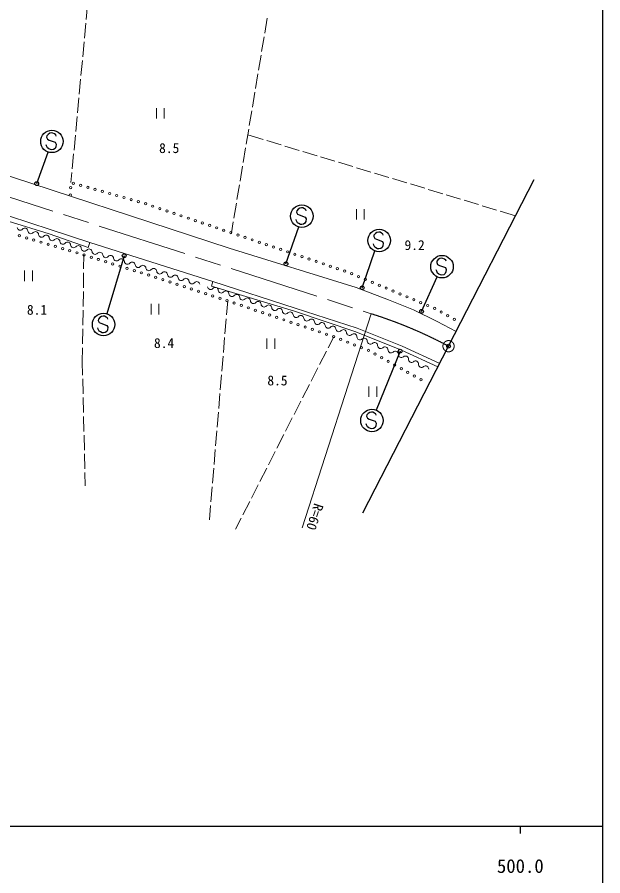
# Model space of a CAD drawing. Units: millimetres, scale not verified. Extents: x 40000 to 680000, y 20000 to 380000.
# Drawn here: x 500919 to 579000, y 198357 to 312831 of the extents above; entities that cross this region are included whole.
import ezdxf
from ezdxf.enums import TextEntityAlignment as Align

# ---------------------------------------------------------------- set-up
doc = ezdxf.new("R2010")
doc.units = ezdxf.units.MM
doc.header["$LTSCALE"] = 1000
doc.header["$PDMODE"] = 32
doc.header["$PDSIZE"] = 500
doc.linetypes.add('CHAIN', pattern=[18.5, 12, -1.5, 3.5, -1.5])
for name, color, linetype, lineweight in [('M-BMK', 2, 'CHAIN', 13), ('M-BMK-OTRS', 5, 'Continuous', 25), ('M-STR-HTXT', 7, 'Continuous', 13), ('M-STR-STRC', 7, 'Continuous', 25), ('M-TTL-BAND', 7, 'Continuous', 25), ('M-WORK', 1, 'Continuous', 13)]:
    doc.layers.add(name, color=color, linetype=linetype, lineweight=lineweight)
doc.layers.add('M-OTRS', color=6, linetype='Continuous')
doc.styles.add('ＭＳ ゴシック', font='')
doc.styles.get('ＭＳ ゴシック').set_extended_font_data('MS Gothic')

msp = doc.modelspace()

# ---------------------------------------------------------------- linework, layer by layer
at = {"layer": 'M-BMK'}
msp.add_line((494235, 290666), (548111, 273298), dxfattribs=at)
msp.add_circle((558432, 268966), 750, dxfattribs=at)
msp.add_arc((530154, 216048), 60000, 61.88094, 72.58527, dxfattribs=at)
at = {"layer": 'M-BMK-OTRS'}
for p, q in [((558432, 268966), (569859, 291202)), ((547006, 246731), (558432, 268966))]:
    msp.add_line(p, q, dxfattribs=at)
at = {"layer": 'M-OTRS'}
msp.add_point((558432, 268966), dxfattribs=at)
at = {"layer": 'M-STR-HTXT'}
msp.add_line((548111, 273298), (538908, 244749), dxfattribs=at)
at = {"layer": 'M-STR-STRC'}
for p, q in [((504868, 296999), (504844, 296829)), ((504844, 296829), (504972, 296555)), ((505060, 297207), (504868, 296999)), ((504972, 296555), (505199, 296445)), ((505257, 297347), (505060, 297207)), ((505506, 297397), (505257, 297347)), ((505680, 297372), (505506, 297397)), ((505896, 297264), (505680, 297372)), ((506061, 297152), (505896, 297264)), ((506112, 296985), (506061, 297152)), ((504847, 295667), (504789, 295832)), ((504973, 295400), (504847, 295667)), ((505128, 295290), (504973, 295400)), ((505199, 296445), (505997, 296163)), ((506073, 295563), (505966, 295339)), ((505997, 296163), (506117, 295904)), ((506117, 295904), (506073, 295563)), ((503520, 290642), (505058, 294854)), ((505347, 295177), (505128, 295290)), ((505528, 295152), (505347, 295177)), ((505779, 295195), (505528, 295152)), ((505966, 295339), (505779, 295195)), ((538583, 287373), (538386, 287233)), ((538832, 287423), (538583, 287373)), ((539005, 287398), (538832, 287423)), ((539222, 287290), (539005, 287398)), ((538193, 287025), (538169, 286855)), ((538169, 286855), (538298, 286581)), ((538386, 287233), (538193, 287025)), ((538298, 286581), (538524, 286471)), ((538524, 286471), (539323, 286189)), ((539387, 287178), (539222, 287290)), ((539323, 286189), (539443, 285930)), ((539438, 287011), (539387, 287178)), ((538173, 285693), (538114, 285858)), ((538299, 285426), (538173, 285693)), ((538454, 285316), (538299, 285426)), ((538673, 285203), (538454, 285316)), ((538854, 285178), (538673, 285203)), ((539105, 285221), (538854, 285178)), ((539292, 285365), (539105, 285221)), ((539398, 285589), (539292, 285365)), ((539443, 285930), (539398, 285589)), ((536754, 279943), (538453, 284858)), ((548677, 283988), (548484, 283780)), ((548873, 284127), (548677, 283988)), ((549122, 284177), (548873, 284127)), ((549296, 284153), (549122, 284177)), ((549512, 284044), (549296, 284153)), ((549677, 283932), (549512, 284044)), ((549729, 283765), (549677, 283932)), ((548484, 283780), (548460, 283610)), ((548460, 283610), (548588, 283336)), ((548588, 283336), (548815, 283226)), ((548815, 283226), (549613, 282943)), ((549613, 282943), (549734, 282684)), ((546910, 276753), (548611, 281658)), ((548464, 282447), (548405, 282612)), ((548590, 282181), (548464, 282447)), ((548744, 282071), (548590, 282181)), ((548964, 281958), (548744, 282071)), ((549144, 281933), (548964, 281958)), ((549395, 281976), (549144, 281933)), ((549583, 282120), (549395, 281976)), ((549689, 282343), (549583, 282120)), ((549734, 282684), (549689, 282343)), ((515182, 281029), (512864, 273288)), ((557067, 280505), (556875, 280297)), ((557264, 280644), (557067, 280505)), ((557513, 280694), (557264, 280644)), ((557687, 280670), (557513, 280694)), ((557903, 280561), (557687, 280670)), ((558068, 280449), (557903, 280561)), ((556875, 280297), (556851, 280127)), ((556851, 280127), (556979, 279853)), ((556979, 279853), (557206, 279743)), ((557206, 279743), (558004, 279460)), ((558004, 279460), (558124, 279201)), ((558120, 280282), (558068, 280449)), ((554838, 273610), (556935, 278204)), ((556854, 278964), (556796, 279129)), ((556980, 278698), (556854, 278964)), ((557135, 278588), (556980, 278698)), ((557355, 278475), (557135, 278588)), ((557535, 278450), (557355, 278475)), ((557786, 278493), (557535, 278450)), ((557973, 278637), (557786, 278493)), ((558080, 278860), (557973, 278637)), ((558124, 279201), (558080, 278860)), ((511754, 272579), (511730, 272409)), ((511947, 272787), (511754, 272579)), ((512144, 272926), (511947, 272787)), ((512393, 272976), (512144, 272926)), ((512567, 272952), (512393, 272976)), ((512783, 272843), (512567, 272952)), ((512948, 272732), (512783, 272843)), ((512999, 272564), (512948, 272732)), ((511734, 271246), (511675, 271411)), ((511730, 272409), (511859, 272135)), ((511859, 272135), (512085, 272025)), ((512085, 272025), (512884, 271742)), ((512884, 271742), (513004, 271484)), ((513004, 271484), (512959, 271142)), ((511860, 270980), (511734, 271246)), ((512015, 270870), (511860, 270980)), ((512234, 270757), (512015, 270870)), ((512415, 270732), (512234, 270757)), ((512666, 270775), (512415, 270732)), ((512853, 270919), (512666, 270775)), ((512959, 271142), (512853, 270919)), ((551986, 268311), (548802, 260448)), ((547727, 260003), (547534, 259795)), ((547923, 260142), (547727, 260003)), ((548172, 260192), (547923, 260142)), ((548346, 260168), (548172, 260192)), ((548563, 260059), (548346, 260168)), ((548727, 259947), (548563, 260059)), ((548779, 259780), (548727, 259947)), ((547534, 259795), (547510, 259625)), ((547510, 259625), (547639, 259351)), ((547639, 259351), (547865, 259241)), ((547865, 259241), (548663, 258958)), ((548663, 258958), (548784, 258699)), ((547514, 258462), (547455, 258627)), ((547640, 258196), (547514, 258462)), ((547795, 258086), (547640, 258196)), ((548014, 257973), (547795, 258086)), ((548194, 257948), (548014, 257973)), ((548446, 257991), (548194, 257948)), ((548633, 258135), (548446, 257991)), ((548739, 258358), (548633, 258135)), ((548784, 258699), (548739, 258358))]:
    msp.add_line(p, q, dxfattribs=at)
for centre, radius in [((505554, 296270), 1500), ((503520, 290642), 250), ((538880, 286296), 1500), ((549170, 283050), 1500), ((515182, 281029), 250), ((557561, 279567), 1500), ((536754, 279943), 250), ((546910, 276753), 250), ((554838, 273610), 250), ((512441, 271849), 1500), ((551986, 268311), 250), ((548220, 259065), 1500)]:
    msp.add_circle(centre, radius, dxfattribs=at)
at = {"layer": 'M-TTL-BAND'}
for p, q in [((579000, 20000), (579000, 370000)), ((40000, 205000), (579000, 205000)), ((568000, 205000), (568000, 204000))]:
    msp.add_line(p, q, dxfattribs=at)
at = {"layer": 'M-WORK'}
for p, q in [((510124, 312537), (510310, 314529)), ((533920, 310713), (534249, 312685)), ((509891, 310048), (510077, 312039)), ((509659, 307559), (509845, 309550)), ((533509, 308247), (533838, 310219)), ((509426, 305070), (509612, 307061)), ((533098, 305781), (533427, 307754)), ((509194, 302581), (509380, 304572)), ((532687, 303315), (533016, 305288)), ((532276, 300849), (532605, 302822)), ((508962, 300091), (509147, 302083)), ((519475, 300713), (519475, 299313)), ((520525, 299313), (520525, 300713)), ((531865, 298383), (532194, 300356)), ((508729, 297602), (508915, 299594)), ((531454, 295917), (531783, 297890)), ((508497, 295113), (508683, 297104)), ((531659, 297146), (533719, 296524)), ((531043, 293451), (531372, 295424)), ((534197, 296379), (536112, 295800)), ((536590, 295656), (538505, 295077)), ((508264, 292624), (508450, 294615)), ((538984, 294932), (540898, 294354)), ((541377, 294209), (543291, 293630)), ((543770, 293486), (545684, 292907)), ((508091, 290772), (508218, 292126)), ((530632, 290985), (530961, 292958)), ((546163, 292762), (548077, 292184)), ((548556, 292039), (550470, 291460)), ((550949, 291316), (552863, 290737)), ((530221, 288519), (530550, 290492)), ((553342, 290592), (555256, 290014)), ((555735, 289869), (557650, 289290)), ((558128, 289146), (560043, 288567)), ((529810, 286053), (530139, 288026)), ((560521, 288422), (562436, 287844)), ((562914, 287699), (564829, 287120)), ((546152, 287256), (546152, 285856)), ((547202, 285856), (547202, 287256)), ((565307, 286976), (567367, 286353)), ((529482, 284085), (529728, 285560)), ((509811, 281135), (509784, 279259)), ((501906, 279036), (501906, 277636)), ((502956, 277636), (502956, 279036)), ((509776, 278759), (509747, 276759)), ((509740, 276259), (509711, 274260)), ((528985, 275014), (528827, 273126)), ((509704, 273760), (509675, 271760)), ((518767, 274603), (518767, 273203)), ((519817, 273203), (519817, 274603)), ((528785, 272628), (528619, 270635)), ((509668, 271260), (509639, 269260)), ((543128, 270229), (542374, 268752)), ((528577, 270137), (528410, 268144)), ((534202, 270011), (534202, 268611)), ((535252, 268611), (535252, 270011)), ((509632, 268760), (509605, 266884)), ((542146, 268306), (541237, 266525)), ((509605, 266884), (509647, 265110)), ((528369, 267645), (528202, 265652)), ((541010, 266079), (540101, 264298)), ((509659, 264610), (509707, 262611)), ((528160, 265154), (527994, 263161)), ((539873, 263853), (538964, 262071)), ((547818, 263600), (547818, 262200)), ((548868, 262200), (548868, 263600)), ((527952, 262663), (527785, 260670)), ((509719, 262111), (509767, 260111)), ((538737, 261626), (537828, 259845)), ((527744, 260172), (527577, 258179)), ((509779, 259611), (509826, 257612)), ((537600, 259399), (536691, 257618)), ((527536, 257680), (527369, 255687)), ((509838, 257112), (509886, 255113)), ((536464, 257172), (535555, 255391)), ((509898, 254613), (509946, 252613)), ((527327, 255189), (527161, 253196)), ((535328, 254946), (534418, 253164)), ((509958, 252114), (510000, 250340)), ((527119, 252698), (526952, 250705)), ((534191, 252719), (533282, 250937)), ((526911, 250206), (526744, 248213)), ((533055, 250492), (532145, 248711)), ((526702, 247715), (526545, 245828)), ((531918, 248265), (531009, 246484)), ((530782, 246039), (530028, 244561))]:
    msp.add_line(p, q, dxfattribs=at)
for points in [[(450977, 300229), (456483, 300077), (460810, 299795), (466826, 299303), (472807, 298458), (477979, 297508), (483573, 296312), (488146, 295186), (494941, 293232), (529190, 282044), (546095, 276784), (550422, 275166), (553764, 273829), (556931, 272281), (559444, 270935)], [(467829, 293574), (473229, 292653), (477816, 291621), (486020, 289640), (493775, 287482), (499717, 285622), (505190, 283949), (510381, 282119), (510616, 282807), (505331, 284543), (499889, 286310), (493932, 288202), (486114, 290328), (477905, 292220), (473339, 293111), (467913, 294096), (467850, 293737)], [(510616, 282807), (527017, 277611), (526806, 276954), (537900, 273624), (546062, 270903), (552160, 268440), (557011, 266201)], [(527017, 277611), (537994, 274022), (546250, 271349), (552254, 268980), (557251, 266668)]]:
    msp.add_lwpolyline(points, dxfattribs=at)
for centre in [(508420, 290679), (508058, 290114), (509383, 290409), (510345, 290138), (511308, 289868), (512271, 289597), (508008, 289115), (513234, 289327), (514196, 289056), (515159, 288786), (516122, 288515), (517084, 288244), (518040, 287953), (518988, 287632), (519935, 287312), (520883, 286992), (521830, 286672), (522777, 286351), (523725, 286031), (524672, 285711), (525619, 285391), (526567, 285071), (527514, 284750), (528461, 284430), (529409, 284110), (530356, 283790), (501217, 283690), (502176, 283405), (503134, 283120), (504093, 282835), (531303, 283469), (532251, 283149), (533198, 282829), (505052, 282550), (506010, 282265), (506969, 281980), (507927, 281695), (534145, 282509), (535093, 282188), (536040, 281868), (536987, 281548), (508886, 281410), (509844, 281125), (510799, 280827), (511754, 280530), (537935, 281228), (538882, 280908), (539829, 280587), (512708, 280232), (513663, 279935), (514618, 279637), (515573, 279340), (540777, 280267), (541724, 279947), (542671, 279627), (543619, 279306), (516527, 279042), (517482, 278745), (518437, 278448), (519391, 278150), (544566, 278986), (545503, 278638), (546425, 278252), (520342, 277841), (521293, 277530), (522243, 277219), (523194, 276908), (547348, 277866), (548270, 277480), (549193, 277094), (524144, 276597), (525095, 276286), (526045, 275975), (550115, 276708), (551038, 276322), (551960, 275936), (526996, 275664), (527946, 275354), (528896, 275043), (529844, 274723), (552883, 275550), (553805, 275164), (554728, 274778), (530791, 274403), (531738, 274082), (532686, 273762), (555650, 274392), (556571, 274002), (557443, 273514), (533633, 273441), (534580, 273121), (535527, 272800), (536475, 272480), (558316, 273025), (559188, 272536), (537422, 272159), (538369, 271839), (539317, 271518), (540264, 271198), (541211, 270877), (542158, 270557), (543106, 270237), (544036, 269870), (544966, 269502), (545896, 269134), (546826, 268766), (547755, 268399), (548633, 267921), (549506, 267433), (550379, 266945), (551251, 266456), (552124, 265968), (552996, 265479), (553869, 264991), (554742, 264502)]:
    msp.add_circle(centre, 150, dxfattribs=at)
for centre, start, end in [((501324, 284836), 184.46858, 319.22885), ((501939, 284306), 4.46858, 139.22885), ((502749, 284369), 184.46858, 319.22885), ((503364, 283839), 4.46858, 139.22885), ((504174, 283902), 184.46858, 319.22885), ((504790, 283371), 4.46858, 139.22885), ((505600, 283435), 184.46858, 319.22885), ((506215, 282904), 4.46858, 139.22885), ((507025, 282967), 184.46858, 319.22885), ((507640, 282437), 4.46858, 139.22885), ((508450, 282500), 184.46858, 319.22885), ((509066, 281969), 4.46858, 139.22885), ((509875, 282042), 185.75598, 320.51625), ((510502, 281525), 5.75598, 140.51625), ((511310, 281607), 185.75598, 320.51625), ((511937, 281090), 5.75598, 140.51625), ((512746, 281172), 185.75598, 320.51625), ((513373, 280655), 5.75598, 140.51625), ((514181, 280736), 185.75598, 320.51625), ((514808, 280220), 5.75598, 140.51625), ((515617, 280301), 185.75598, 320.51625), ((516244, 279785), 5.75598, 140.51625), ((517052, 279866), 185.75598, 320.51625), ((517679, 279349), 5.75598, 140.51625), ((518488, 279431), 185.75598, 320.51625), ((519115, 278914), 5.75598, 140.51625), ((519923, 278996), 185.75598, 320.51625), ((520550, 278479), 5.75598, 140.51625), ((521359, 278561), 185.75598, 320.51625), ((521986, 278044), 5.75598, 140.51625), ((522794, 278126), 185.75598, 320.51625), ((523421, 277609), 5.75598, 140.51625), ((524230, 277690), 185.75598, 320.51625), ((524857, 277174), 5.75598, 140.51625), ((526712, 276929), 184.47548, 319.23575), ((527328, 276399), 4.47548, 139.23575), ((528138, 276462), 184.47548, 319.23575), ((528753, 275931), 4.47548, 139.23575), ((529563, 275995), 184.47548, 319.23575), ((530178, 275464), 4.47548, 139.23575), ((530988, 275528), 184.47548, 319.23575), ((531604, 274997), 4.47548, 139.23575), ((532414, 275061), 184.47548, 319.23575), ((533029, 274530), 4.47548, 139.23575), ((533839, 274593), 184.47548, 319.23575), ((534455, 274063), 4.47548, 139.23575), ((535265, 274126), 184.47548, 319.23575), ((535880, 273596), 4.47548, 139.23575), ((536690, 273659), 184.47548, 319.23575), ((537305, 273129), 4.47548, 139.23575), ((538116, 273191), 184.28578, 319.04605), ((538729, 272658), 4.28578, 139.04605), ((539539, 272719), 184.28578, 319.04605), ((540153, 272186), 4.28578, 139.04605), ((540963, 272247), 184.28578, 319.04605), ((541577, 271715), 4.28578, 139.04605), ((542387, 271775), 184.28578, 319.04605), ((543001, 271243), 4.28578, 139.04605), ((543811, 271303), 184.28578, 319.04605), ((544425, 270771), 4.28578, 139.04605), ((545236, 270800), 179.7621, 314.52237), ((545806, 270220), 359.7621, 134.52237), ((546618, 270217), 179.7621, 314.52237), ((547188, 269638), 359.7621, 134.52237), ((548000, 269634), 179.7621, 314.52237), ((548570, 269055), 359.7621, 134.52237), ((549383, 269052), 179.7621, 314.52237), ((549952, 268472), 359.7621, 134.52237), ((550765, 268469), 179.7621, 314.52237), ((551335, 267890), 359.7621, 134.52237), ((552146, 267864), 176.55484, 311.31511), ((552683, 267253), 356.55484, 131.31511), ((553494, 267204), 176.55484, 311.31511), ((554030, 266594), 356.55484, 131.31511), ((554841, 266545), 176.55484, 311.31511), ((555378, 265935), 356.55484, 131.31511)]:
    msp.add_arc(centre, 406, start, end, dxfattribs=at)

# ---------------------------------------------------------------- texts
at = {"layer": 'M-STR-HTXT', "style": 'ＭＳ ゴシック'}
msp.add_text('R=60', height=1320, rotation=252.132, dxfattribs=at).set_placement((540612, 246213), align=Align.MIDDLE_CENTER)
at = {"layer": 'M-TTL-BAND', "style": 'ＭＳ ゴシック'}
msp.add_text('500.0', height=1833, dxfattribs=at).set_placement((568000, 198195), align=Align.BOTTOM_CENTER)
at = {"layer": 'M-WORK', "style": 'ＭＳ ゴシック'}
for s, p in [('8.5', (521189, 295377)), ('9.2', (553908, 282448)), ('8.1', (503563, 273820)), ('8.4', (520503, 269387)), ('8.5', (535622, 264400))]:
    msp.add_text(s, height=1320, dxfattribs=at).set_placement(p, align=Align.MIDDLE_CENTER)

doc.saveas('drawing.dxf')
